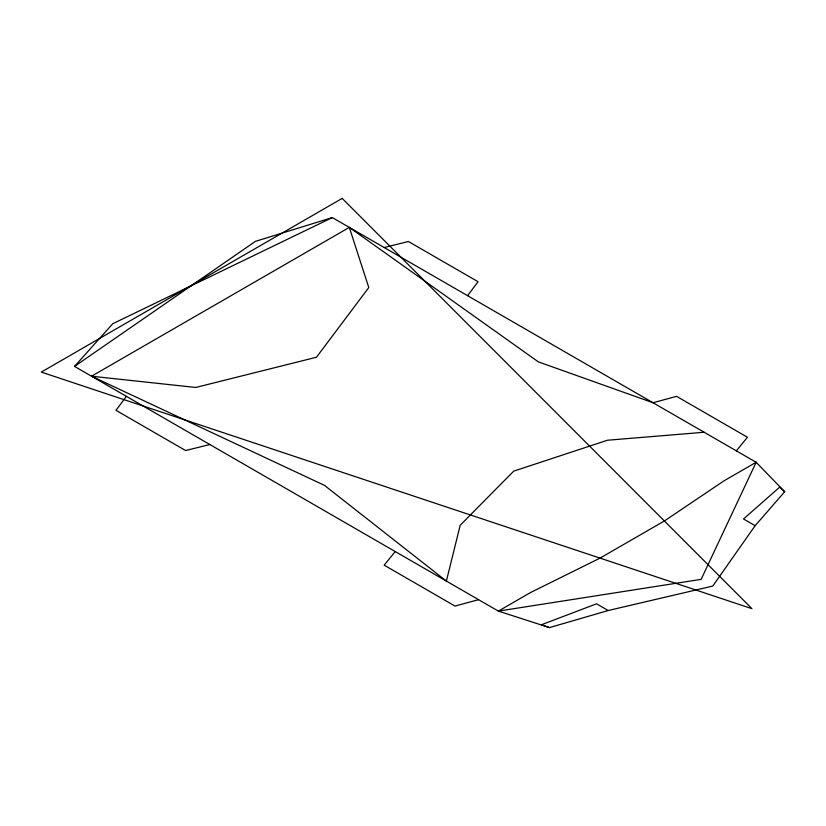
<?xml version="1.0" encoding="UTF-8"?>
<svg xmlns="http://www.w3.org/2000/svg" width="826" height="826" viewBox="0 0 826 826"><rect width="100%" height="100%" fill="white"/><g stroke="black" fill="none" stroke-linecap="round" stroke-linejoin="round"><path stroke-width="1.24" d="M755.15 525.677L712.766 586.057L608.184 610.528L549.455 627.605L498.377 611.106L74.526 366.403L112.77 323.73L332.31 217.579L756.151 462.281L784.7 491.738L755.15 525.677L743.514 518.965L779.734 487.113L784.7 491.738M126.399 396.346L115.981 410.326L185.613 450.531L209.835 444.522M467.609 295.687L478.037 281.707L408.395 241.502L384.173 247.521M395.231 551.562L384.162 565.17L455.002 606.067L478.574 599.676M736.348 450.851L747.416 437.243L676.587 396.346L653.015 402.737L538.366 361.881L349.326 227.398L91.552 376.222L324.473 485.368L446.37 581.081L460.206 525.243L513.72 471.14L607.44 440.237L704.144 432.256M74.526 366.403L255.44 241.357L332.31 217.579M91.552 376.222L195.731 387.466L316.451 357.245L368.788 287.551L349.326 227.398M549.455 627.605L541.453 624.745L596.548 603.806L608.184 610.528M756.151 462.281L701.14 579.346L498.377 611.106L530.591 592.5L599.986 558.149L664.434 520.948L723.927 480.887L756.151 462.281M342.181 198.395L41.3 372.103L751.959 608.69L342.181 198.395"/></g></svg>
